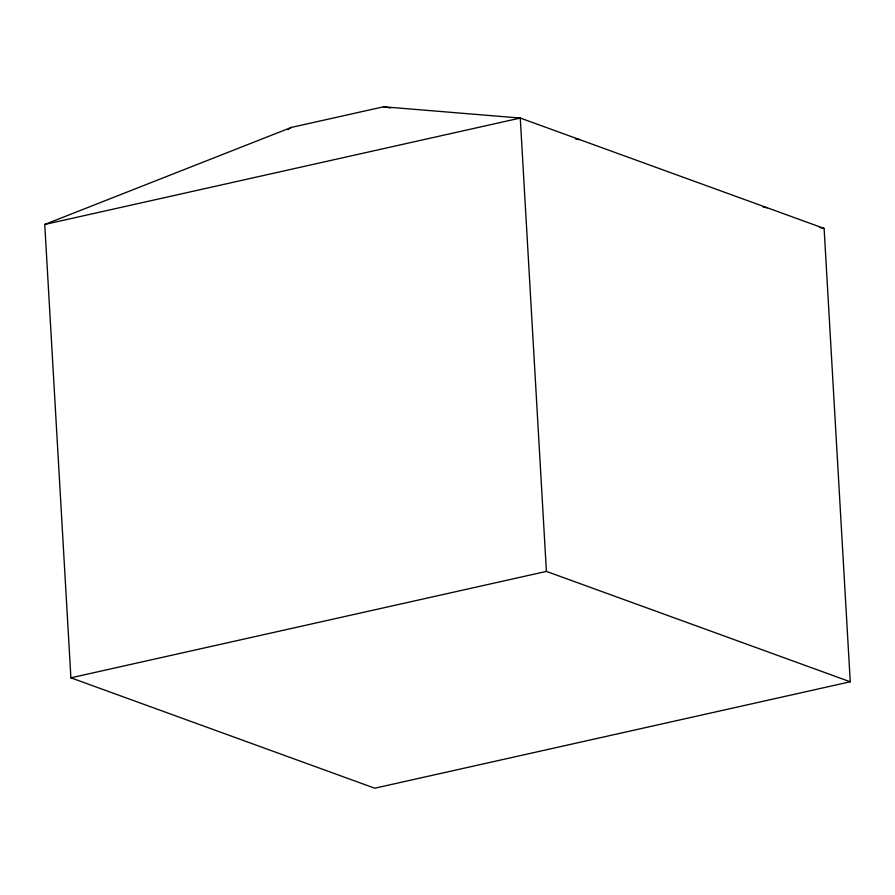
<?xml version="1.0" encoding="UTF-8"?>
<svg xmlns="http://www.w3.org/2000/svg" width="895" height="895" viewBox="0 0 895 895"><rect width="100%" height="100%" fill="white"/><g stroke="black" fill="none" stroke-linecap="round" stroke-linejoin="round"><path stroke-width="1.34" d="M287.843 129.652L291.378 127.414L383.53 106.796L520.264 118.039L824.105 228.426L850.25 681.789L374.736 788.204L70.895 677.817L44.75 224.455L291.378 127.414M44.75 224.455L520.264 118.039L546.409 571.402L850.25 681.789M70.895 677.817L546.409 571.402M383.53 106.796L390.388 107.937M575.463 138.904L579.58 139.586M763.122 207.081L767.239 207.763M820.01 227.565L824.105 228.426"/></g></svg>
